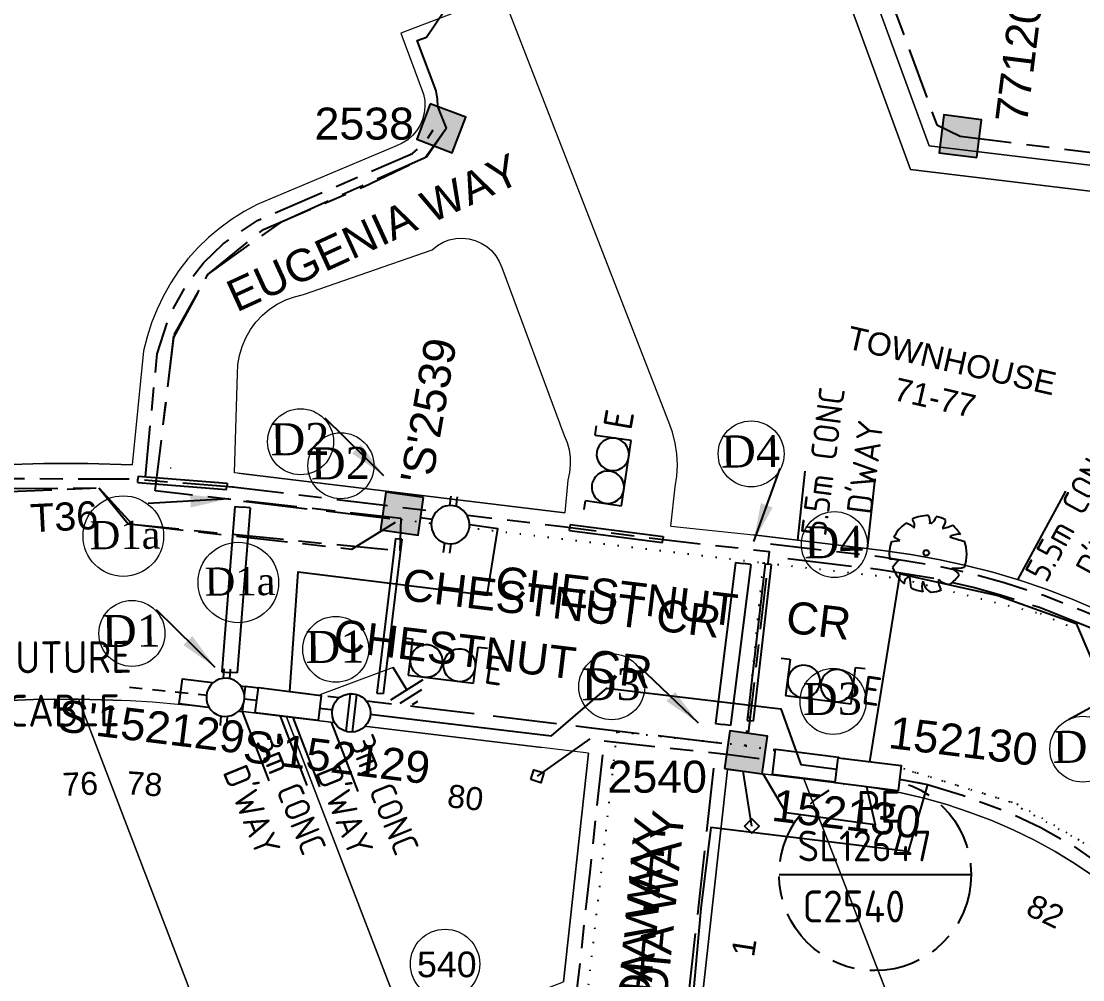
# Model space of a CAD drawing. Header units: metres. Extents: x 298214 to 299272, y 6265564 to 6266203.
# Drawn here: x 298589.3 to 298672.2, y 6266051 to 6266125.9 of the extents above; entities that cross this region are included whole.
import ezdxf
from ezdxf.enums import TextEntityAlignment as Align

# ---------------------------------------------------------------- set-up
doc = ezdxf.new("R2010")
doc.units = ezdxf.units.M
for name, pattern in [('Cable Exist UG', [8.2, 4, -1.2, 1.8, -1.2]), ('Cable Remove', [2, 0, -2]), ('IE Trench LV', [6.5, 5, -1.5]), ('IECLCHAINA', [8.2, 4, -1.2, 1.8, -1.2]), ('IECLDOTA', [1.8, 1, -0.8])]:
    doc.linetypes.add(name, pattern=pattern)
doc.layers.get('0').update_dxf_attribs({"color": 6})
doc.layers.add('Cadastre Land Parcels_SP_EXT', color=9, linetype='Continuous', lineweight=5)
doc.layers.add('Cadastre Roads_SP_EXT', color=9, linetype='Continuous', lineweight=5)
for name, color, linetype in [('Duct_SP_NEW', 2, 'Continuous'), ('Equip_LV_EXT', 7, 'Continuous'), ('Equip_LV_NEW', 2, 'Continuous'), ('Mains_LV_EXT', 7, 'Continuous'), ('Mains_LV_New_T8', 2, 'Continuous'), ('Mains_LV_NEW_T84', 2, 'Continuous'), ('Mains_SL_EXT', 7, 'Continuous'), ('Notes_LV_MISC', 7, 'Continuous'), ('NOTES_SL_EXT', 7, 'Continuous'), ('Notes_SL_MISC', 7, 'Continuous'), ('Notes_SP_EXT', 7, 'Continuous'), ('Notes_SP_MISC', 7, 'Continuous'), ('Services_SP_EXT', 7, 'Continuous'), ('SupportsUG_SP_LV_SL_EXT', 7, 'Continuous'), ('Trench_SP_NEW', 2, 'Continuous'), ('UG_Details_SP_MISC', 7, 'Continuous')]:
    doc.layers.add(name, color=color, linetype=linetype)
doc.layers.add('Features_HIDE', color=1, linetype='Continuous', plot=False)
doc.layers.get('Features_HIDE').off()
doc.styles.add('COLUMN_LABEL', font='arial.ttf')
doc.styles.add('iecISOCP', font='isocp.shx')
doc.styles.add('iecNAME', font='times.ttf')
doc.styles.add('iecRoadName', font='arial.ttf', dxfattribs={"height": 3.5})
doc.styles.add('POLE_LABEL', font='arial.ttf')
doc.styles.get("Standard").update_dxf_attribs({"font": 'arial.ttf'})
doc.linetypes.add('IECLCABS1', pattern='A,7,-0.5,["/",Standard,S=1.5,R=0,X=0.2,Y=-0.7],-1.8', length=9.3)
doc.linetypes.add('IECLCABX1', pattern='A,7,-0.25,["x",Standard,S=2,R=0,X=0.2,Y=-0.8],-2.1', length=9.35)
doc.dimstyles.new('UGT1', dxfattribs={"dimtxt": 2.5, "dimasz": 2, "dimexe": 1.25, "dimexo": 0.625, "dimgap": 1, "dimtad": 1, "dimjust": 1, "dimlfac": 1000, "dimtxsty": 'iecISOCP', "dimblk1": 'M05', "dimblk2": 'NONE', "dimsah": 1, "dimcen": 0, "dimse1": 1, "dimse2": 1, "dimadec": 0, "dimazin": 0, "dimtfac": 1, "dimtmove": 0, "dimatfit": 3, "dimfxl": 1, "dimarcsym": 0})

# ---------------------------------------------------------------- blocks, each defined once
blk = doc.blocks.new('COLUMN_EXT')
blk.add_hatch(color=256).paths.add_polyline_path([(-1.485, 1.485), (-1.485, -1.485), (1.485, -1.485), (1.485, 1.485)])
blk.add_lwpolyline([(-1.485, -1.485), (1.485, -1.485), (1.485, 1.485), (-1.485, 1.485)], close=True)
for tag, height, style, flags, p in [('ASSET_NUM', 2.5, 'COLUMN_LABEL', 8, (2, 2)), ('STRUCTURE_PLANT_NUMBER', 0.2, 'POLE_LABEL', 9, (1.813, 0.031)), ('STREET_CODE', 0.2, 'COLUMN_LABEL', 9, (1.813, -0.2))]:
    blk.add_attdef(tag, text='', height=height, dxfattribs=dict(style=style, flags=flags)).set_placement(p, align=Align.MIDDLE_LEFT)
at = {"flags": 9}
for tag, p in [('OWNED_BY', (1.813, -0.6)), ('STATE', (1.813, -0.8)), ('COLUMN_TYPE', (1.813, -0.4)), ('STREETNAME', (1.813, -1.6)), ('USAGE', (1.813, -1)), ('LEGEND', (1.813, -1.2)), ('LOCATION', (1.813, -1.4)), ('SUBURB', (1.813, -1.8)), ('NOTES', (1.813, -2))]:
    blk.add_attdef(tag, text='', height=0.2, dxfattribs=at).set_placement(p, align=Align.MIDDLE_LEFT)
at = {"flags": 1}
blk.add_attdef('Z', (1.813, -2.351), '', height=0.2, dxfattribs=at)
blk = doc.blocks.new('CCP_EXT')
at = {"flags": 9}
for tag, p in [('USAGE', (0, -1.2)), ('LEGEND', (0, -1.4)), ('LIFE_SUPPORT', (0, -1.6)), ('STATE', (0, -1.8)), ('NOTES', (0, -2))]:
    blk.add_attdef(tag, text='', height=0.2, dxfattribs=at).set_placement(p, align=Align.MIDDLE_LEFT)
blk.add_wipeout([(0, 0.566), (0.566, 0), (0, -0.566), (-0.566, 0)])
blk.add_lwpolyline([(-0.566, 0), (0, 0.566), (0.566, 0), (0, -0.566), (-0.566, 0)])
at = {"flags": 1}
blk.add_attdef('Z', (0, 0), '', height=0.2, dxfattribs=at)
at = {"flags": 9}
for tag, p in [('CCP_TYPE', (0, 0)), ('OPERATING_VOLTAGE', (0, -0.6)), ('ORIENTATION', (0, -0.8)), ('CONSTRUCTED_VOLTAGE', (0, -0.2)), ('NO_PHASES', (0, -0.4)), ('OWNED_BY', (0, -1))]:
    blk.add_attdef(tag, text='', height=0.2, dxfattribs=at).set_placement(p, align=Align.MIDDLE_LEFT)
blk = doc.blocks.new('LV_UG_LINKS_OPEN_EXT')
for p, q in [((-0.249, 1.473), (-0.249, 2.22)), ((0.249, 1.473), (0.249, 2.22)), ((-0.249, -1.473), (-0.249, -2.22)), ((0.249, -1.473), (0.249, -2.22))]:
    blk.add_line(p, q)
at = {"flags": 9}
for tag, p in [('ACTUAL_STATUS', (0, 0)), ('OPERATING_VOLTAGE', (0, -0.6)), ('ORIENTATION', (0, -0.8)), ('CONSTRUCTED_VOLTAGE', (0, -0.2)), ('NO_PHASES', (0, -0.4)), ('STATE', (0, -1)), ('SWITCH_TYPE', (0, -1.2)), ('USAGE', (0, -1.4)), ('NOTES', (0, -1.6))]:
    blk.add_attdef(tag, text='', height=0.2, dxfattribs=at).set_placement(p, align=Align.MIDDLE_LEFT)
at = {"flags": 1}
blk.add_attdef('Z', (0, 0), '', height=0.2, dxfattribs=at)
blk.add_wipeout([(-0.249, 1.473), (-0.432, 1.43), (-0.608, 1.365), (-0.774, 1.278), (-0.928, 1.171), (-1.067, 1.045), (-1.19, 0.903), (-1.294, 0.747), (-1.377, 0.579), (-1.439, 0.402), (-1.478, 0.218), (-1.494, 0.031), (-1.486, -0.156), (-1.455, -0.341), (-1.4, -0.521), (-1.324, -0.692), (-1.227, -0.853), (-1.11, -1), (-0.976, -1.131), (-0.827, -1.244), (-0.664, -1.338), (-0.491, -1.411), (-0.311, -1.461), (-0.125, -1.489), (0.062, -1.493), (0.249, -1.473), (0.432, -1.43), (0.608, -1.365), (0.774, -1.278), (0.928, -1.171), (1.067, -1.045), (1.19, -0.903), (1.294, -0.747), (1.377, -0.579), (1.439, -0.402), (1.478, -0.218), (1.494, -0.031), (1.486, 0.156), (1.455, 0.341), (1.4, 0.521), (1.324, 0.692), (1.227, 0.853), (1.11, 1), (0.976, 1.131), (0.827, 1.244), (0.664, 1.338), (0.491, 1.411), (0.311, 1.461), (0.125, 1.489), (-0.062, 1.493)])
blk.add_lwpolyline([(0, -1.494, 1), (0, 1.494, 1)], format="xyb", close=True)
blk = doc.blocks.new('d2212')
at = {"layer": 'Notes_SP_EXT', "color": 1}
for p, q in [((298848.042, 6265874.283), (298848.502, 6265874.285)), ((298848.507, 6265874.285), (298848.511, 6265872.388)), ((298851.946, 6265873.521), (298851.942, 6265874.293)), ((298851.943, 6265874.293), (298852.443, 6265874.295)), ((298851.951, 6265872.396), (298851.946, 6265873.521)), ((298848.511, 6265872.384), (298851.951, 6265872.392))]:
    blk.add_line(p, q, dxfattribs=at)
for points in [[(298848.522, 6265873.233, 1), (298850.21, 6265873.23, 1)], [(298850.257, 6265873.233, 1), (298851.944, 6265873.23, 1)]]:
    blk.add_lwpolyline(points, format="xyb", close=True, dxfattribs=at)
at = {"layer": 'Notes_SP_MISC', "linetype": 'Continuous', "insert": (298852.94, 6265873.193), "char_height": 1.5, "width": 1.93709, "attachment_point": 5, "rotation": 358.6592, "style": 'iecISOCP'}
blk.add_mtext('E', dxfattribs=at)
blk = doc.blocks.new('PILLAR_NEW')
for tag, height, flags, p in [('ASSET_NUM', 2.5, 8, (2, 4)), ('STREET_CODE', 0.2, 9, (1.5, 2)), ('OWNED_BY', 0.2, 9, (1.5, 1.8)), ('OPERATED_BY', 0.2, 9, (1.5, 1.6))]:
    blk.add_attdef(tag, text='', height=height, dxfattribs=dict(flags=flags)).set_placement(p, align=Align.MIDDLE_LEFT)
blk.add_wipeout([(-2.475, 0.99), (2.475, 0.99), (2.475, -0.99), (-2.475, -0.99)])
at = {"lineweight": -3}
blk.add_lwpolyline([(-2.475, 0.99), (2.475, 0.99), (2.475, -0.99), (-2.475, -0.99)], close=True, dxfattribs=at)
for tag, flags, p in [('STATE', 9, (1.5, 1.2)), ('SUPPORT_TYPE', 9, (1.5, 1)), ('USAGE', 9, (1.5, 0.8)), ('MAINTAINED_BY', 9, (1.5, 1.4)), ('SUBURB', 9, (1.5, 0.2)), ('STREETNAME', 9, (1.5, 0)), ('LEGEND', 9, (1.5, 0.6)), ('PARENT', 9, (1.5, 0.4)), ('Z', 1, (1.5, -0.6)), ('LOCATION', 9, (1.5, -0.2)), ('NOTES', 9, (1.5, -0.4))]:
    blk.add_attdef(tag, text='', height=0.2, dxfattribs=dict(flags=flags)).set_placement(p, align=Align.MIDDLE_LEFT)
blk = doc.blocks.new('tre1')
at = {"color": 8}
for p, q in [((356.296, 363.2), (355.804, 363.464)), ((355.804, 363.464), (355.804, 363.464)), ((355.628, 363.125), (356.296, 363.2))]:
    blk.add_line(p, q, dxfattribs=at)
blk.add_circle((358.355, 362.23), 0.217, dxfattribs=at)
for centre, radius, start, end in [((358.501, 362.127), 3.017, 89.33215, 114.38564), ((357.558, 364.653), 1.094, 352.07749, 26.61284), ((358.501, 362.127), 3.008, 62.87665, 77.70213), ((358.501, 362.127), 2.986, 126.07508, 153.62454), ((356.533, 363.285), 1.272, 48.52033, 80.51513), ((356.704, 364.371), 0.737, 343.65549, 39.76), ((358.069, 365.449), 1.144, 304.18683, 338.5411), ((359.002, 364.808), 0.871, 315.84539, 359.76505), ((357.163, 373.045), 9.253, 285.43975, 290.70994), ((358.501, 362.127), 2.967, 31.40984, 49.47525), ((360.884, 362.357), 1.324, 83.53226, 121.6544), ((363.985, 373.961), 11.143, 250.08649, 256.34511), ((358.501, 362.127), 3.042, 160.84261, 187.275), ((358.501, 362.127), 3.025, 340.33073, 19.42997), ((355.09, 356.768), 4.99, 77.37282, 85.46489), ((358.523, 359.275), 3.326, 134.77817, 147.33147), ((358.501, 362.127), 2.972, 200.8103, 231.43916), ((360.576, 364.744), 3.717, 266.7455, 282.01463), ((358.548, 358.533), 3.091, 39.65359, 53.99299), ((357.126, 359.864), 0.494, 97.74104, 188.81075), ((350.893, 359.164), 6.281, 2.94646, 10.92381), ((360.225, 359.977), 0.927, 170.63138, 220.62782), ((360.394, 361.44), 1.702, 230.45823, 263.10928), ((358.501, 362.127), 2.914, 305.39404, 326.24638), ((358.501, 362.127), 2.959, 243.14983, 261.83562), ((359.257, 359.6), 1.249, 160.60085, 199.39915), ((359.117, 360.086), 1.009, 186.19115, 248.49517), ((358.501, 362.127), 2.989, 274.72362, 290.3277)]:
    blk.add_arc(centre, radius, start, end, dxfattribs=at)
blk = doc.blocks.new('_None')
blk = doc.blocks.new('M05')
blk.add_hatch(color=256).paths.add_polyline_path([(-2, 0), (-0.701, -0.75), (-0.701, 0.75)])
at = {"color": 1}
blk.add_lwpolyline([(-0.701, 0.75), (-0.701, -0.75), (-2, 0)], close=True, dxfattribs=at)
blk = doc.blocks.new('LV_UG_LINKS_CLOSED_NEW')
for tag, flags, p in [('MAINTAINED_BY', 9, (1.5, -2.2)), ('NUMBER_OF_PHASES', 9, (1.5, -2.4)), ('TYPE', 9, (1.5, -2.6)), ('Z', 1, (1.5, -2.8))]:
    blk.add_attdef(tag, text='', height=0.2, dxfattribs=dict(flags=flags)).set_placement(p, align=Align.MIDDLE_LEFT)
blk.add_wipeout([(-1.056, 1.057), (-1.18, 0.916), (-1.286, 0.761), (-1.371, 0.594), (-1.435, 0.417), (-1.476, 0.234), (-1.493, 0.047), (-1.487, -0.14), (-1.458, -0.326), (-1.406, -0.506), (-1.331, -0.678), (-1.236, -0.839), (-1.121, -0.988), (-0.988, -1.12), (-0.84, -1.235), (-0.679, -1.331), (-0.506, -1.406), (-0.326, -1.458), (-0.141, -1.487), (0.047, -1.493), (0.233, -1.476), (0.416, -1.435), (0.593, -1.371), (0.76, -1.286), (0.915, -1.181), (1.056, -1.057), (1.18, -0.916), (1.286, -0.761), (1.371, -0.594), (1.435, -0.417), (1.476, -0.234), (1.493, -0.047), (1.487, 0.14), (1.458, 0.326), (1.406, 0.506), (1.331, 0.678), (1.236, 0.839), (1.121, 0.988), (0.988, 1.12), (0.84, 1.235), (0.679, 1.331), (0.506, 1.406), (0.326, 1.458), (0.141, 1.487), (-0.047, 1.493), (-0.233, 1.476), (-0.416, 1.435), (-0.593, 1.371), (-0.76, 1.286), (-0.915, 1.181)])
for p, q in [((-0.25, -1.479), (-0.25, 1.479)), ((0.25, -1.479), (0.25, 1.479))]:
    blk.add_line(p, q)
blk.add_circle((0, 0), 1.5)
at = {"flags": 9}
for tag, p in [('ACTUAL_STATUS', (1.5, 0)), ('OPERATING_VOLTAGE', (1.5, -0.6)), ('ORIENTATION', (1.5, -0.8)), ('CONSTRUCTED_VOLTAGE', (1.5, -0.2)), ('NO_PHASES', (1.5, -0.4)), ('STATE', (1.5, -1)), ('SWITCH_TYPE', (1.5, -1.2)), ('USAGE', (1.5, -1.4)), ('NOTES', (1.5, -1.6)), ('OWNED_BY', (1.5, -1.8)), ('OPERATED_BY', (1.5, -2))]:
    blk.add_attdef(tag, text='', height=0.2, dxfattribs=at).set_placement(p, align=Align.MIDDLE_LEFT)
blk = doc.blocks.new('Earth')
for p, q in [((170.113, 339.377), (170.113, 341.421)), ((168.613, 339.377), (171.613, 339.377)), ((169.113, 338.777), (171.113, 338.777)), ((169.863, 338.177), (170.363, 338.177))]:
    blk.add_line(p, q)

msp = doc.modelspace()

# ---------------------------------------------------------------- linework, layer by layer
at = {"layer": 'Cadastre Land Parcels_SP_EXT', "linetype": 'Continuous'}
for points in [[(298640.027, 6266086.42), (298640.028, 6266086.42), (298646.49, 6266085.745), (298647.554, 6266085.634), (298656.603, 6266084.534), (298658.779, 6266084.226), (298660.929, 6266083.836), (298663.064, 6266083.369), (298665.179, 6266082.824), (298667.274, 6266082.2), (298669.343, 6266081.5), (298671.386, 6266080.726), (298673.399, 6266079.875), (298701.786, 6266093.885), (298703.607, 6266099.24), (298698.496, 6266109.518), (298658.755, 6266114.294), (298649.717, 6266138.989), (298420.834, 6266168.712)], [(298420.269, 6266123.074), (298487.126, 6266118.333), (298487.163, 6266119.1), (298527.494, 6266136.325), (298533.665, 6266123.016), (298540.421, 6266107.744), (298542.412, 6266108.634), (298553.808, 6266084.9), (298554.023, 6266084.977), (298556.566, 6266085.825), (298559.128, 6266086.612), (298561.711, 6266087.335), (298564.309, 6266087.997), (298566.922, 6266088.594), (298569.549, 6266089.126), (298572.769, 6266089.662), (298577.264, 6266090.408), (298580.706, 6266090.772), (298584.142, 6266091.041), (298587.584, 6266091.221), (298591.03, 6266091.313), (298594.477, 6266091.314), (298597.936, 6266091.226), (298597.944, 6266091.225)], [(298606.273, 6266090.56), (298606.626, 6266090.523), (298631.737, 6266087.483), (298631.738, 6266087.483)], [(298661.591, 6266037.847), (298650.41, 6266066.691), (298645.265, 6266067.313), (298644.448, 6266067.411), (298642.147, 6266046.445)], [(298673.137, 6266059.03), (298671.613, 6266060.057), (298670.051, 6266061.018), (298668.433, 6266061.898), (298666.785, 6266062.709), (298665.1, 6266063.444), (298663.336, 6266064.086), (298661.591, 6266064.671), (298659.821, 6266065.177), (298658.031, 6266065.601), (298656.225, 6266065.944), (298654.39, 6266066.205), (298650.41, 6266066.691), (298650.41, 6266066.691), (298661.591, 6266037.847), (298664.906, 6266039.107), (298684.514, 6266046.626)]]:
    msp.add_lwpolyline(points, dxfattribs=at)
for points in [[(298769.867, 6266126.393), (298650.792, 6266141.858), (298651.947, 6266138.701), (298660.214, 6266116.15), (298699.828, 6266111.387), (298707.611, 6266095.664), (298765.091, 6266124.035), (298769.867, 6266126.393)], [(298651.947, 6266138.701), (298649.717, 6266138.989), (298658.755, 6266114.294), (298698.496, 6266109.518), (298703.607, 6266099.24), (298701.786, 6266093.885), (298673.399, 6266079.875), (298676.842, 6266078.234), (298699.531, 6266089.449), (298713.61, 6266096.395), (298727.51, 6266103.258), (298741.408, 6266110.12), (298756.206, 6266117.425), (298768.643, 6266123.573), (298765.091, 6266124.035), (298707.611, 6266095.664), (298699.828, 6266111.387), (298660.214, 6266116.15), (298651.947, 6266138.701)], [(298577.962, 6266071.871), (298589.019, 6266043.006), (298603.128, 6266048.415), (298593.744, 6266072.91), (298593.31, 6266072.917), (298590.214, 6266072.884), (298587.122, 6266072.761), (298584.034, 6266072.551), (298580.953, 6266072.253), (298578.757, 6266071.979), (298577.962, 6266071.871)], [(298593.744, 6266072.91), (298603.128, 6266048.415), (298605.973, 6266040.987), (298619.702, 6266046.236), (298610.005, 6266071.531), (298604.472, 6266072.201), (298601.8, 6266072.481), (298599.526, 6266072.688), (298597.776, 6266072.791), (298596.432, 6266072.84), (298593.744, 6266072.91)], [(298610.005, 6266071.531), (298619.702, 6266046.236), (298631.642, 6266050.815), (298633.596, 6266068.691), (298629.947, 6266069.13), (298610.005, 6266071.531)]]:
    msp.add_lwpolyline(points, close=True, dxfattribs=at)
at = {"layer": 'Cadastre Land Parcels_SP_EXT'}
msp.add_circle((298622.383, 6266052.224), 2.709, dxfattribs=at)
at = {"layer": 'Cadastre Roads_SP_EXT', "linetype": 'Continuous'}
for points in [[(298640.028, 6266086.42), (298640.353, 6266089.491), (298640.486, 6266090.346), (298640.534, 6266091.209), (298640.492, 6266092.073), (298640.366, 6266092.927), (298640.153, 6266093.767), (298639.871, 6266094.567), (298626.861, 6266127.991), (298618.923, 6266124.944), (298620.712, 6266120.179), (298620.799, 6266119.688), (298620.814, 6266119.189), (298620.755, 6266118.692), (298620.625, 6266118.211), (298620.426, 6266117.753), (298620.161, 6266117.329), (298619.838, 6266116.948), (298619.463, 6266116.619), (298619.043, 6266116.348), (298618.6, 6266116.153), (298607.704, 6266111.56), (298606.686, 6266111.015), (298605.709, 6266110.401), (298604.776, 6266109.72), (298603.895, 6266108.975), (298603.067, 6266108.17), (298602.298, 6266107.309), (298601.591, 6266106.396), (298600.949, 6266105.436), (298600.377, 6266104.433), (298599.876, 6266103.394), (298599.449, 6266102.321), (298599.098, 6266101.221), (298598.81, 6266100.118), (298597.936, 6266091.226), (298597.944, 6266091.225)], [(298605.919, 6266090.597), (298605.919, 6266090.597), (298606.16, 6266098.336), (298606.187, 6266099.051), (298606.31, 6266099.771), (298606.518, 6266100.474), (298606.806, 6266101.147), (298607.17, 6266101.783), (298607.606, 6266102.371), (298608.107, 6266102.904), (298608.667, 6266103.376), (298609.278, 6266103.778), (298609.933, 6266104.108), (298610.62, 6266104.359), (298611.333, 6266104.527), (298621.382, 6266108.027), (298621.786, 6266108.351), (298622.232, 6266108.607), (298622.711, 6266108.791), (298623.213, 6266108.899), (298623.725, 6266108.929), (298624.236, 6266108.879), (298624.732, 6266108.751), (298625.205, 6266108.547), (298625.639, 6266108.275), (298626.027, 6266107.939), (298626.358, 6266107.546), (298626.624, 6266107.107), (298626.82, 6266106.634), (298631.698, 6266093.522), (298631.93, 6266092.974), (298632.076, 6266092.398), (298632.155, 6266091.805), (298632.167, 6266091.21), (298632.11, 6266090.616), (298631.987, 6266090.033), (298631.737, 6266087.483)], [(298597.936, 6266091.226), (298594.477, 6266091.314), (298591.03, 6266091.313), (298587.584, 6266091.221), (298584.142, 6266091.041), (298580.706, 6266090.772), (298577.264, 6266090.408), (298578.024, 6266081.214), (298578.757, 6266071.979), (298580.953, 6266072.253), (298584.034, 6266072.551), (298587.122, 6266072.761), (298590.214, 6266072.884), (298593.31, 6266072.917), (298593.744, 6266072.91), (298596.432, 6266072.84), (298597.525, 6266072.8)], [(298600.915, 6266090.99), (298600.994, 6266090.984)], [(298631.736, 6266087.48), (298631.737, 6266087.483), (298606.626, 6266090.523), (298605.924, 6266090.597)], [(298673.399, 6266079.875), (298671.386, 6266080.726), (298669.343, 6266081.5), (298667.274, 6266082.2), (298665.179, 6266082.824), (298663.063, 6266083.369), (298660.929, 6266083.836), (298658.779, 6266084.226), (298656.603, 6266084.534), (298647.554, 6266085.634), (298646.49, 6266085.745), (298646.49, 6266085.745)], [(298604.472, 6266072.201), (298604.472, 6266072.201), (298610.005, 6266071.531), (298629.947, 6266069.13)], [(298633.596, 6266068.691), (298631.642, 6266050.815)], [(298642.147, 6266046.445), (298644.447, 6266067.407)]]:
    msp.add_lwpolyline(points, dxfattribs=at)
at = {"layer": 'Duct_SP_NEW'}
for p, q in [((298605.97, 6266087.954), (298604.935, 6266075.056)), ((298605.97, 6266087.954), (298606.568, 6266087.906)), ((298607.166, 6266087.858), (298606.131, 6266074.96)), ((298607.166, 6266087.858), (298606.568, 6266087.906)), ((298645.087, 6266083.597), (298643.506, 6266071.007)), ((298646.277, 6266083.447), (298644.697, 6266070.858)), ((298645.087, 6266083.597), (298645.682, 6266083.522)), ((298646.277, 6266083.447), (298645.682, 6266083.522)), ((298604.935, 6266075.056), (298605.533, 6266075.008)), ((298606.131, 6266074.96), (298605.533, 6266075.008)), ((298643.506, 6266071.007), (298644.102, 6266070.933)), ((298644.697, 6266070.858), (298644.102, 6266070.933))]:
    msp.add_line(p, q, dxfattribs=at)
at = {"layer": 'Mains_LV_EXT', "linetype": 'Cable Exist UG'}
for points in [[(298618.956, 6266087.035), (298599.741, 6266089.178), (298601.212, 6266101.387), (298603.845, 6266106.101), (298608.198, 6266109.611), (298616.003, 6266112.956), (298620.951, 6266115.302), (298622.503, 6266117.561)], [(298578.008, 6266074.029), (298581.821, 6266074.473), (298579.478, 6266088.786), (298588.115, 6266089.368), (298595.326, 6266089.413), (298597.61, 6266086.613), (298618.884, 6266084.498), (298618.956, 6266087.035)]]:
    msp.add_lwpolyline(points, dxfattribs=at)
at = {"layer": 'Mains_LV_EXT', "linetype": 'Cable Remove', "ltscale": 0.5}
for points in [[(298618.94, 6266086.949), (298621.319, 6266086.665)], [(298624.255, 6266086.314), (298624.94, 6266086.232)], [(298624.94, 6266086.232), (298647.259, 6266083.569), (298645.852, 6266069.27)]]:
    msp.add_lwpolyline(points, dxfattribs=at)
at = {"layer": 'Mains_SL_EXT', "linetype": 'Cable Exist UG'}
for points in [[(298618.956, 6266087.035), (298599.741, 6266089.178), (298601.188, 6266101.175), (298603.845, 6266106.101), (298609.609, 6266110.216), (298620.849, 6266115.253), (298622.503, 6266117.561)], [(298578.008, 6266074.029), (298581.514, 6266074.284), (298579.478, 6266088.786), (298595.326, 6266089.413), (298597.939, 6266086.577), (298615.11, 6266084.628), (298618.956, 6266087.035)]]:
    msp.add_lwpolyline(points, dxfattribs=at)
at = {"layer": 'Mains_SL_EXT', "linetype": 'Cable Remove', "ltscale": 0.5}
msp.add_lwpolyline([(298645.852, 6266069.27), (298647.259, 6266083.569), (298657.837, 6266082.366), (298668.873, 6266079.605), (298676.008, 6266076.497)], dxfattribs=at)
at = {"layer": 'Notes_LV_MISC', "lineweight": 0}
for centre, radius in [((298614.25, 6266091.147), 2.577), ((298652.812, 6266084.989), 2.577), ((298606.228, 6266082.03), 3.147), ((298613.84, 6266076.805), 2.577)]:
    msp.add_circle(centre, radius, dxfattribs=at)
at = {"layer": 'Notes_SL_MISC', "color": 7, "linetype": 'Continuous'}
msp.add_line((298648.488, 6266059.2), (298663.488, 6266059.2), dxfattribs=at)
at = {"layer": 'Notes_SL_MISC', "linetype": 'Cable Exist UG'}
for points in [[(298650.466, 6266142.913), (298652.121, 6266141.393), (298652.121, 6266141.393), (298652.981, 6266139.074), (298660.801, 6266117.793), (298662.643, 6266116.899)], [(298662.643, 6266116.899), (298698.069, 6266112.539)]]:
    msp.add_lwpolyline(points, dxfattribs=at)
at = {"layer": 'Notes_SP_EXT'}
for p, q in [((298650.499, 6266090.714), (298649.916, 6266085.347)), ((298655.967, 6266090.121), (298655.376, 6266084.683)), ((298667.14, 6266082.24), (298670.899, 6266089.16)), ((298609.509, 6266071.59), (298611.585, 6266066.175)), ((298610.502, 6266071.471), (298612.578, 6266066.055)), ((298613.481, 6266071.112), (298615.557, 6266065.697))]:
    msp.add_line(p, q, dxfattribs=at)
at = {"layer": 'Notes_SP_EXT', "lineweight": 0}
for centre, radius in [((298611.096, 6266093.029), 2.577), ((298646.301, 6266092.079), 2.577), ((298597.243, 6266085.654), 3.147), ((298597.92, 6266078.05), 2.577), ((298635.409, 6266073.887), 2.577), ((298672.217, 6266069.004), 2.577)]:
    msp.add_circle(centre, radius, dxfattribs=at)
at = {"layer": 'Services_SP_EXT'}
msp.add_lwpolyline([(298622.489, 6266117.54), (298621.814, 6266119.219), (298621.814, 6266119.219), (298621.796, 6266119.791), (298621.681, 6266120.444), (298620.208, 6266124.366), (298620.942, 6266124.648), (298624.355, 6266129.707)], dxfattribs=at)
at = {"layer": 'Trench_SP_NEW', "color": 4, "linetype": 'IE Trench LV', "flags": 128}
for points in [[(298606.643, 6266088.394), (298618.562, 6266086.957)], [(298649.177, 6266083.905), (298656.394, 6266083.048), (298660.64, 6266082.364), (298663.751, 6266081.643), (298665.794, 6266081.075), (298668.837, 6266080.088), (298671.826, 6266078.912), (298672.782, 6266078.507), (298676.194, 6266076.881)], [(298606.776, 6266073.916), (298620.219, 6266072.316), (298633.833, 6266070.677), (298644.682, 6266069.397)], [(298643.354, 6266067.531), (298642.204, 6266057.048), (298641.323, 6266049.024), (298640.984, 6266045.814), (298641.014, 6266043.292), (298641.157, 6266042.151), (298641.749, 6266039.686), (298642.477, 6266037.757), (298643.553, 6266035.047), (298644.962, 6266031.495)]]:
    msp.add_lwpolyline(points, dxfattribs=at)
at = {"layer": 'UG_Details_SP_MISC'}
for p, q in [((298598.371, 6266089.851), (298598.39, 6266090.09)), ((298598.371, 6266089.851), (298605.315, 6266089.304)), ((298598.409, 6266090.329), (298598.39, 6266090.09)), ((298598.409, 6266090.329), (298605.353, 6266089.782)), ((298605.315, 6266089.304), (298605.334, 6266089.543)), ((298605.353, 6266089.782), (298605.334, 6266089.543)), ((298632.156, 6266086.562), (298632.126, 6266086.324)), ((298632.156, 6266086.562), (298639.423, 6266085.631)), ((298632.095, 6266086.086), (298632.126, 6266086.324)), ((298632.095, 6266086.086), (298639.362, 6266085.155)), ((298618.518, 6266085.475), (298617.063, 6266073.388)), ((298618.994, 6266085.418), (298617.539, 6266073.33)), ((298618.518, 6266085.475), (298618.756, 6266085.447)), ((298618.994, 6266085.418), (298618.756, 6266085.447)), ((298639.362, 6266085.155), (298639.392, 6266085.393)), ((298639.423, 6266085.631), (298639.392, 6266085.393)), ((298647.387, 6266083.482), (298645.978, 6266071.257)), ((298647.864, 6266083.427), (298646.455, 6266071.202)), ((298647.387, 6266083.482), (298647.626, 6266083.455)), ((298647.864, 6266083.427), (298647.626, 6266083.455)), ((298617.063, 6266073.388), (298617.301, 6266073.359)), ((298617.539, 6266073.33), (298617.301, 6266073.359)), ((298645.978, 6266071.257), (298646.217, 6266071.229)), ((298646.455, 6266071.202), (298646.217, 6266071.229))]:
    msp.add_line(p, q, dxfattribs=at)
at = {"layer": 'UG_Details_SP_MISC', "color": 7, "linetype": 'Cable Exist UG', "flags": 128}
for points in [[(298598.973, 6266090.285), (298599.893, 6266099.892), (298600.89, 6266102.954), (298602.192, 6266105.31), (298603.505, 6266107.005), (298605.033, 6266108.492), (298607.726, 6266110.319), (298613.588, 6266112.846), (298619.848, 6266115.542), (298620.847, 6266116.419), (298621.459, 6266117.4)], [(298577.345, 6266089.311), (298588.556, 6266090.146), (298597.892, 6266090.129), (298605.837, 6266089.5)], [(298605.787, 6266089.505), (298631.581, 6266086.394), (298639.897, 6266085.327), (298646.362, 6266084.607), (298647.74, 6266084.448)], [(298647.809, 6266085.044), (298656.531, 6266084.039), (298660.833, 6266083.346), (298663.998, 6266082.612), (298666.083, 6266082.033), (298669.175, 6266081.029), (298672.203, 6266079.838), (298673.192, 6266079.42), (298676.624, 6266077.784)], [(298646.102, 6266070.236), (298647.74, 6266084.448)], [(298634.69, 6266068.571), (298633.712, 6266059.633), (298632.74, 6266050.739), (298632.29, 6266046.433), (298632.237, 6266044.517), (298632.372, 6266042.176), (298632.891, 6266039.036), (298633.874, 6266035.67), (298635.399, 6266031.873), (298638.7, 6266023.655), (298639.609, 6266021.259), (298639.808, 6266020.564), (298639.864, 6266019.161), (298639.599, 6266018.093), (298638.695, 6266016.253), (298638.18, 6266014.623), (298637.991, 6266013.399), (298638.221, 6266010.238), (298639.616, 6266006.967), (298641.932, 6266004.499), (298643.486, 6266003.591)]]:
    msp.add_lwpolyline(points, dxfattribs=at)

# ---------------------------------------------------------------- block references
at = {"layer": 'Features_HIDE', "color": 7, "linetype": 'Cable Exist UG', "xscale": 1.5, "yscale": 1.5, "zscale": 1.5}
for p, rotation in [((9527683.686, 4432176.028), 81.4917385796477), ((-1334464.1, -3000617.665), 352.7359350136445), ((-1334434.608, -3000619.259), 352.7359350136445)]:
    msp.add_blockref('d2212', p, dxfattribs=dict(at, rotation=rotation))
at = {"layer": 'Notes_SP_MISC', "lineweight": 0, "xscale": 0.9974999999976717, "yscale": 0.9974999999976717, "zscale": 0.9974999999976717}
msp.add_blockref('tre1', (298302.524, 6265723.024), dxfattribs=at)
at = {"layer": 'SupportsUG_SP_LV_SL_EXT'}
ref = msp.add_blockref('COLUMN_EXT', (298662.643, 6266116.899), dxfattribs=dict(at, rotation=82.8395502729927))
ref.add_attrib('ASSET_NUM', '771206', dxfattribs={"layer": '0', "height": 2.5, "rotation": 82.83955, "style": 'COLUMN_LABEL'}).set_placement((298665.361, 6266118.138), align=Align.TOP_LEFT)
ref = msp.add_blockref('COLUMN_EXT', (298622.091, 6266117.521), dxfattribs=dict(at, rotation=249.1943187198553))
ref.add_attrib('ASSET_NUM', '2538', dxfattribs={"layer": '0', "height": 2.5, "style": 'COLUMN_LABEL'}).set_placement((298619.955, 6266117.883), align=Align.MIDDLE_RIGHT)
ref = msp.add_blockref('COLUMN_EXT', (298619.025, 6266087.413), dxfattribs=dict(at, rotation=171.9126253970196))
ref.add_attrib('ASSET_NUM', "'S'2539", dxfattribs={"layer": '0', "height": 2.5, "rotation": 80.0322, "style": 'COLUMN_LABEL'}).set_placement((298618.872, 6266090.032), align=Align.TOP_LEFT)
ref = msp.add_blockref('COLUMN_EXT', (298645.894, 6266068.765), dxfattribs=dict(at, rotation=351.9435585915519))
ref.add_attrib('ASSET_NUM', '2540', dxfattribs={"layer": '0', "height": 2.5, "style": 'COLUMN_LABEL'}).set_placement((298642.847, 6266068.103), align=Align.TOP_RIGHT)

# ---------------------------------------------------------------- texts
at = {"layer": 'Cadastre Land Parcels_SP_EXT'}
for s, rotation, p in [('TOWNHOUSE', 347.15181, (298653.671, 6266100.335)), ('71-77', 347.15181, (298657.325, 6266096.307)), ('76', 2.33202, (298592.512, 6266065.347)), ('78', 355.9682, (298597.445, 6266065.494)), ('80', 353.3498, (298622.485, 6266064.492)), ('82', 334.23864, (298667.647, 6266056.131)), ('1', 81.13538, (298646.519, 6266052.703))]:
    msp.add_text(s, height=1.8, rotation=rotation, dxfattribs=at).set_placement(p)
msp.add_text('540', height=2, dxfattribs=at).set_placement((298620.188, 6266051.188))
at = {"layer": 'Cadastre Roads_SP_EXT', "color": 1}
for s, rotation, p in [('EUGENIA WAY', 24.59593, (298606.092, 6266103.109)), ('CHESTNUT CR', 353.16199, (298618.924, 6266080.671)), ('GOODIA WAY', 84.6282, (298637.462, 6266039.183))]:
    msp.add_text(s, height=2.5, rotation=rotation, dxfattribs=at).set_placement(p)
at = {"layer": 'Mains_LV_EXT'}
msp.add_text('T36', height=2.2, rotation=2.91802, dxfattribs=at).set_placement((298590.027, 6266085.944))
at = {"layer": 'Notes_LV_MISC', "style": 'iecNAME'}
for s, height, p in [('D2', 2.5, (298611.902, 6266090.074)), ('D4', 2.5, (298650.464, 6266083.917)), ('D1a', 2.2, (298603.608, 6266080.992)), ('D1', 2.5, (298611.492, 6266075.733))]:
    msp.add_text(s, height=height, rotation=0.56706, dxfattribs=at).set_placement(p)
at = {"layer": 'Notes_LV_MISC', "color": 1}
for s, rotation, p in [('CHESTNUT    CR', 353.16199, (298626.197, 6266080.857)), ('GOODIA WAY', 84.6282, (298638.959, 6266041.297))]:
    msp.add_text(s, height=2.5, rotation=rotation, dxfattribs=at).set_placement(p)
at = {"layer": 'Notes_SL_MISC', "color": 1}
for s, rotation, p in [('CHESTNUT CR', 353.16199, (298613.562, 6266076.712)), ('GOODIA WAY', 84.6282, (298637.555, 6266040.757))]:
    msp.add_text(s, height=2.5, rotation=rotation, dxfattribs=at).set_placement(p)
at = {"layer": 'Notes_SL_MISC', "insert": (298650.314, 6266057.965), "char_height": 2.5, "width": 13.64263, "attachment_point": 1, "style": 'iecRoadName'}
msp.add_mtext('{\\Fisocp|c0;C2540}', dxfattribs=at)
at = {"layer": 'Notes_SP_EXT', "style": 'iecNAME'}
for s, height, p in [('D2', 2.5, (298608.748, 6266091.957)), ('D4', 2.5, (298643.953, 6266091.007)), ('D1a', 2.2, (298594.622, 6266084.616)), ('D1', 2.5, (298595.571, 6266076.977)), ('D3', 2.5, (298633.061, 6266072.815)), ('D5', 2.5, (298669.869, 6266067.931))]:
    msp.add_text(s, height=height, rotation=0.56706, dxfattribs=at).set_placement(p)
at = {"layer": 'Notes_SP_EXT', "lineweight": 0, "char_height": 2, "width": 15.06754, "attachment_point": 5, "style": 'iecISOCP'}
for s, insert, rotation in [("5.5m CONC D'WAY", (298653.556, 6266091.256), 82.64345), ("5.5m CONC D'WAY", (298672.73, 6266086.713), 61.45438), ("3m CONC D'WAY", (298616.072, 6266064.826), 292.13176)]:
    msp.add_mtext(s, dxfattribs=dict(at, insert=insert, rotation=rotation))

# ---------------------------------------------------------------- leaders
at = {"layer": 'Notes_SP_EXT', "lineweight": 0}
for points in [[(298617.605, 6266090.372), (298613.005, 6266094.877)], [(298646.498, 6266085.235), (298648.566, 6266090.933)], [(298605.483, 6266088.565), (298599.181, 6266088.191)], [(298604.429, 6266075.393), (298599.828, 6266079.898)], [(298642.191, 6266071.048), (298637.59, 6266075.436)], [(298677.145, 6266074.626), (298671.085, 6266071.298)]]:
    msp.add_leader(points, dimstyle='UGT1', override={"dimasz": 3, "dimgap": 1, "dimtad": 0}, dxfattribs=at)

# ---------------------------------------------------------------- next in the draw order: block references
at = {"layer": 'Services_SP_EXT', "rotation": 27.58178836049905}
msp.add_blockref('CCP_EXT', (298629.594, 6266066.886), dxfattribs=at)
at = {"layer": 'Services_SP_EXT'}
msp.add_blockref('CCP_EXT', (298646.36, 6266063.001), dxfattribs=at)
at = {"layer": 'Trench_SP_NEW'}
ref = msp.add_blockref('PILLAR_NEW', (298604.199, 6266073.223), dxfattribs=dict(at, rotation=172.8792729437867))
ref.add_attrib('ASSET_NUM', "'S'152129", dxfattribs={"height": 2.5, "rotation": 353}).set_placement((298591.51, 6266071.751), align=Align.MIDDLE_LEFT)

# ---------------------------------------------------------------- next in the draw order: linework, layer by layer
at = {"layer": 'Cadastre Roads_SP_EXT', "linetype": 'Continuous'}
msp.add_lwpolyline([(298644.454, 6266067.469), (298644.448, 6266067.411), (298645.265, 6266067.313), (298650.41, 6266066.691), (298654.39, 6266066.205), (298656.225, 6266065.944), (298658.031, 6266065.601), (298659.821, 6266065.177), (298661.591, 6266064.671), (298663.336, 6266064.086), (298665.1, 6266063.444), (298666.785, 6266062.709), (298668.433, 6266061.898), (298670.051, 6266061.018), (298671.613, 6266060.057), (298673.137, 6266059.03)], dxfattribs=at)
at = {"layer": 'Mains_LV_EXT', "linetype": 'Cable Remove', "ltscale": 0.5}
for points in [[(298645.852, 6266069.27), (298635.812, 6266070.355), (298633.46, 6266049.572), (298633.138, 6266046.084), (298633.078, 6266044.317), (298633.227, 6266041.742), (298633.693, 6266039.132), (298634.09, 6266037.755), (298634.991, 6266035.056), (298635.46, 6266033.847)], [(298645.852, 6266069.27), (298657.151, 6266067.814), (298667.073, 6266064.733), (298674.604, 6266060.378), (298681.537, 6266054.106), (298685.722, 6266048.455), (298690.048, 6266039.095)]]:
    msp.add_lwpolyline(points, dxfattribs=at)
at = {"layer": 'Mains_LV_NEW_T84', "color": 2, "linetype": 'IECLDOTA', "flags": 128}
msp.add_lwpolyline([(298607.675, 6266072.82), (298597.144, 6266073.87)], dxfattribs=at)
at = {"layer": 'Mains_SL_EXT', "linetype": 'Cable Remove', "ltscale": 0.5}
msp.add_lwpolyline([(298645.852, 6266069.27), (298659.071, 6266067.218), (298666.445, 6266064.928), (298673.709, 6266060.895), (298679.174, 6266056.244), (298683.567, 6266049.507), (298690.401, 6266038.262)], dxfattribs=at)
at = {"layer": 'Notes_SP_EXT'}
msp.add_line((298606.531, 6266071.951), (298608.607, 6266066.536), dxfattribs=at)
at = {"layer": 'Services_SP_EXT'}
for points in [[(298633.697, 6266069.814), (298629.594, 6266066.886)], [(298646.36, 6266063.001), (298645.686, 6266067.295)]]:
    msp.add_lwpolyline(points, dxfattribs=at)
at = {"layer": 'UG_Details_SP_MISC', "color": 7, "linetype": 'Cable Exist UG', "flags": 128}
msp.add_lwpolyline([(298634.808, 6266069.653), (298644.589, 6266068.58), (298650.572, 6266067.779), (298654.952, 6266067.237), (298660.084, 6266066.246), (298662.816, 6266065.421), (298666.371, 6266064.09), (298668.94, 6266062.875), (298671.417, 6266061.471), (298675.303, 6266058.794), (298680.254, 6266054.153), (298683.111, 6266050.724), (298685.472, 6266047.171), (298690.694, 6266036.896), (298694.421, 6266029.563), (298695.909, 6266026.662), (298701.096, 6266015.844), (298706.796, 6266004.394), (298708.187, 6266001.496), (298718.707, 6265980.217)], dxfattribs=at)

# ---------------------------------------------------------------- next in the draw order: texts
at = {"layer": 'Equip_LV_NEW', "linetype": 'Continuous', "insert": (298592.567, 6266074.103), "char_height": 2.5, "width": 17.74765, "attachment_point": 5, "rotation": 0.27779, "style": 'iecISOCP'}
msp.add_mtext('FUTURE CABLE', dxfattribs=at)
at = {"layer": 'Notes_SP_EXT', "lineweight": 0, "insert": (298608.824, 6266064.844), "char_height": 2, "width": 15.06754, "attachment_point": 5, "rotation": 292.13176, "style": 'iecISOCP'}
msp.add_mtext("3m CONC D'WAY", dxfattribs=at)

# ---------------------------------------------------------------- next in the draw order: block references
at = {"layer": 'Equip_LV_NEW', "rotation": 175.9133837703042}
msp.add_blockref('LV_UG_LINKS_OPEN_EXT', (298605.221, 6266073.053), dxfattribs=at)
at = {"layer": 'Trench_SP_NEW'}
ref = msp.add_blockref('PILLAR_NEW', (298650.539, 6266067.71), dxfattribs=dict(at, rotation=172.8792729437867))
ref.add_attrib('ASSET_NUM', '152130', dxfattribs={"height": 2.5, "rotation": 353}).set_placement((298647.972, 6266064.664), align=Align.MIDDLE_LEFT)

# ---------------------------------------------------------------- next in the draw order: linework, layer by layer
at = {"layer": 'Notes_SL_MISC', "color": 7, "linetype": 'IECLCHAINA'}
msp.add_circle((298655.988, 6266059.2), 7.5, dxfattribs=at)

# ---------------------------------------------------------------- next in the draw order: texts
at = {"layer": 'NOTES_SL_EXT', "insert": (298654.535, 6266065.748), "char_height": 2.5, "width": 5.05471, "attachment_point": 1, "style": 'iecRoadName'}
msp.add_mtext('{\\Fisocp|c0;PE}', dxfattribs=at)
at = {"layer": 'Notes_SL_MISC', "insert": (298649.916, 6266062.641), "char_height": 2.4, "width": 13.64263, "attachment_point": 1, "style": 'iecRoadName'}
msp.add_mtext('{\\Fisocp|c0;SL12647}', dxfattribs=at)

# ---------------------------------------------------------------- next in the draw order: block references
at = {"layer": 'Equip_LV_NEW'}
ref = msp.add_blockref('PILLAR_NEW', (298655.445, 6266067.045), dxfattribs=dict(at, rotation=172.8792729437867))
ref.add_attrib('ASSET_NUM', '152130', dxfattribs={"height": 2.5, "rotation": 353}).set_placement((298657.098, 6266070.349), align=Align.MIDDLE_LEFT)

# ---------------------------------------------------------------- next in the draw order: linework, layer by layer
at = {"layer": 'Mains_LV_New_T8', "linetype": 'IECLCABS1', "ltscale": 0.7}
msp.add_lwpolyline([(298655.307, 6266066.075), (298655.989, 6266063.084), (298649.039, 6266064.035), (298647.23, 6266067.079)], dxfattribs=at)
at = {"layer": 'Mains_LV_NEW_T84', "color": 2, "linetype": 'IECLCABX1', "flags": 128}
for points in [[(298655.567, 6266068.028), (298657.933, 6266082.705), (298665.569, 6266081.008), (298671.69, 6266078.812), (298673.994, 6266073.468), (298678.303, 6266071.981), (298682.679, 6266073.53)], [(298612.586, 6266072.219), (298630.699, 6266070.037), (298635.016, 6266073.783), (298648.617, 6266072.164), (298650.188, 6266067.798), (298652.997, 6266067.447)], [(298657.892, 6266066.669), (298660.084, 6266066.246), (298658.571, 6266061.016), (298643.14, 6266062.88), (298642.377, 6266056.561), (298641.778, 6266049.868), (298641.179, 6266043.176), (298642.233, 6266038.671), (298644.155, 6266033.833)]]:
    msp.add_lwpolyline(points, dxfattribs=at)
at = {"layer": 'Notes_LV_MISC', "lineweight": 0}
msp.add_circle((298652.699, 6266072.736), 2.577, dxfattribs=at)

# ---------------------------------------------------------------- next in the draw order: texts
at = {"layer": 'Notes_LV_MISC', "style": 'iecNAME'}
msp.add_text('D3', height=2.5, rotation=0.56706, dxfattribs=at).set_placement((298650.351, 6266071.664))

# ---------------------------------------------------------------- next in the draw order: block references
at = {"layer": 'Mains_LV_NEW_T84', "color": 2, "linetype": 'IECLCABX1', "rotation": 173.0930915458386}
msp.add_blockref('LV_UG_LINKS_CLOSED_NEW', (298615.051, 6266071.842), dxfattribs=at)

# ---------------------------------------------------------------- next in the draw order: block references
at = {"layer": 'Equip_LV_NEW'}
ref = msp.add_blockref('PILLAR_NEW', (298610.13, 6266072.526), dxfattribs=dict(at, rotation=172.8792729437867))
ref.add_attrib('ASSET_NUM', "'S'152129", dxfattribs={"height": 2.5, "rotation": 353}).set_placement((298605.995, 6266069.366), align=Align.MIDDLE_LEFT)

# ---------------------------------------------------------------- next in the draw order: linework, layer by layer
at = {"layer": 'Mains_LV_NEW_T84', "color": 2, "linetype": 'IECLCABX1', "flags": 128}
msp.add_lwpolyline([(298610.252, 6266073.508), (298610.906, 6266082.871), (298625.668, 6266081.027), (298626.499, 6266086.233), (298620.478, 6266087.088)], dxfattribs=at)
at = {"layer": 'Notes_LV_MISC', "lineweight": 0}
msp.add_line((298618.318, 6266075.376), (298612.587, 6266073.242), dxfattribs=at)

# ---------------------------------------------------------------- next in the draw order: block references
at = {"layer": 'Notes_LV_MISC', "lineweight": 0, "rotation": 32.16060641275489}
msp.add_blockref('Earth', (298656.044, 6265695.793), dxfattribs=at)

# ---------------------------------------------------------------- next in the draw order: block references
at = {"layer": 'Equip_LV_EXT', "rotation": 352.0796133314751}
msp.add_blockref('LV_UG_LINKS_OPEN_EXT', (298622.801, 6266086.547), dxfattribs=at)

doc.saveas('drawing.dxf')
